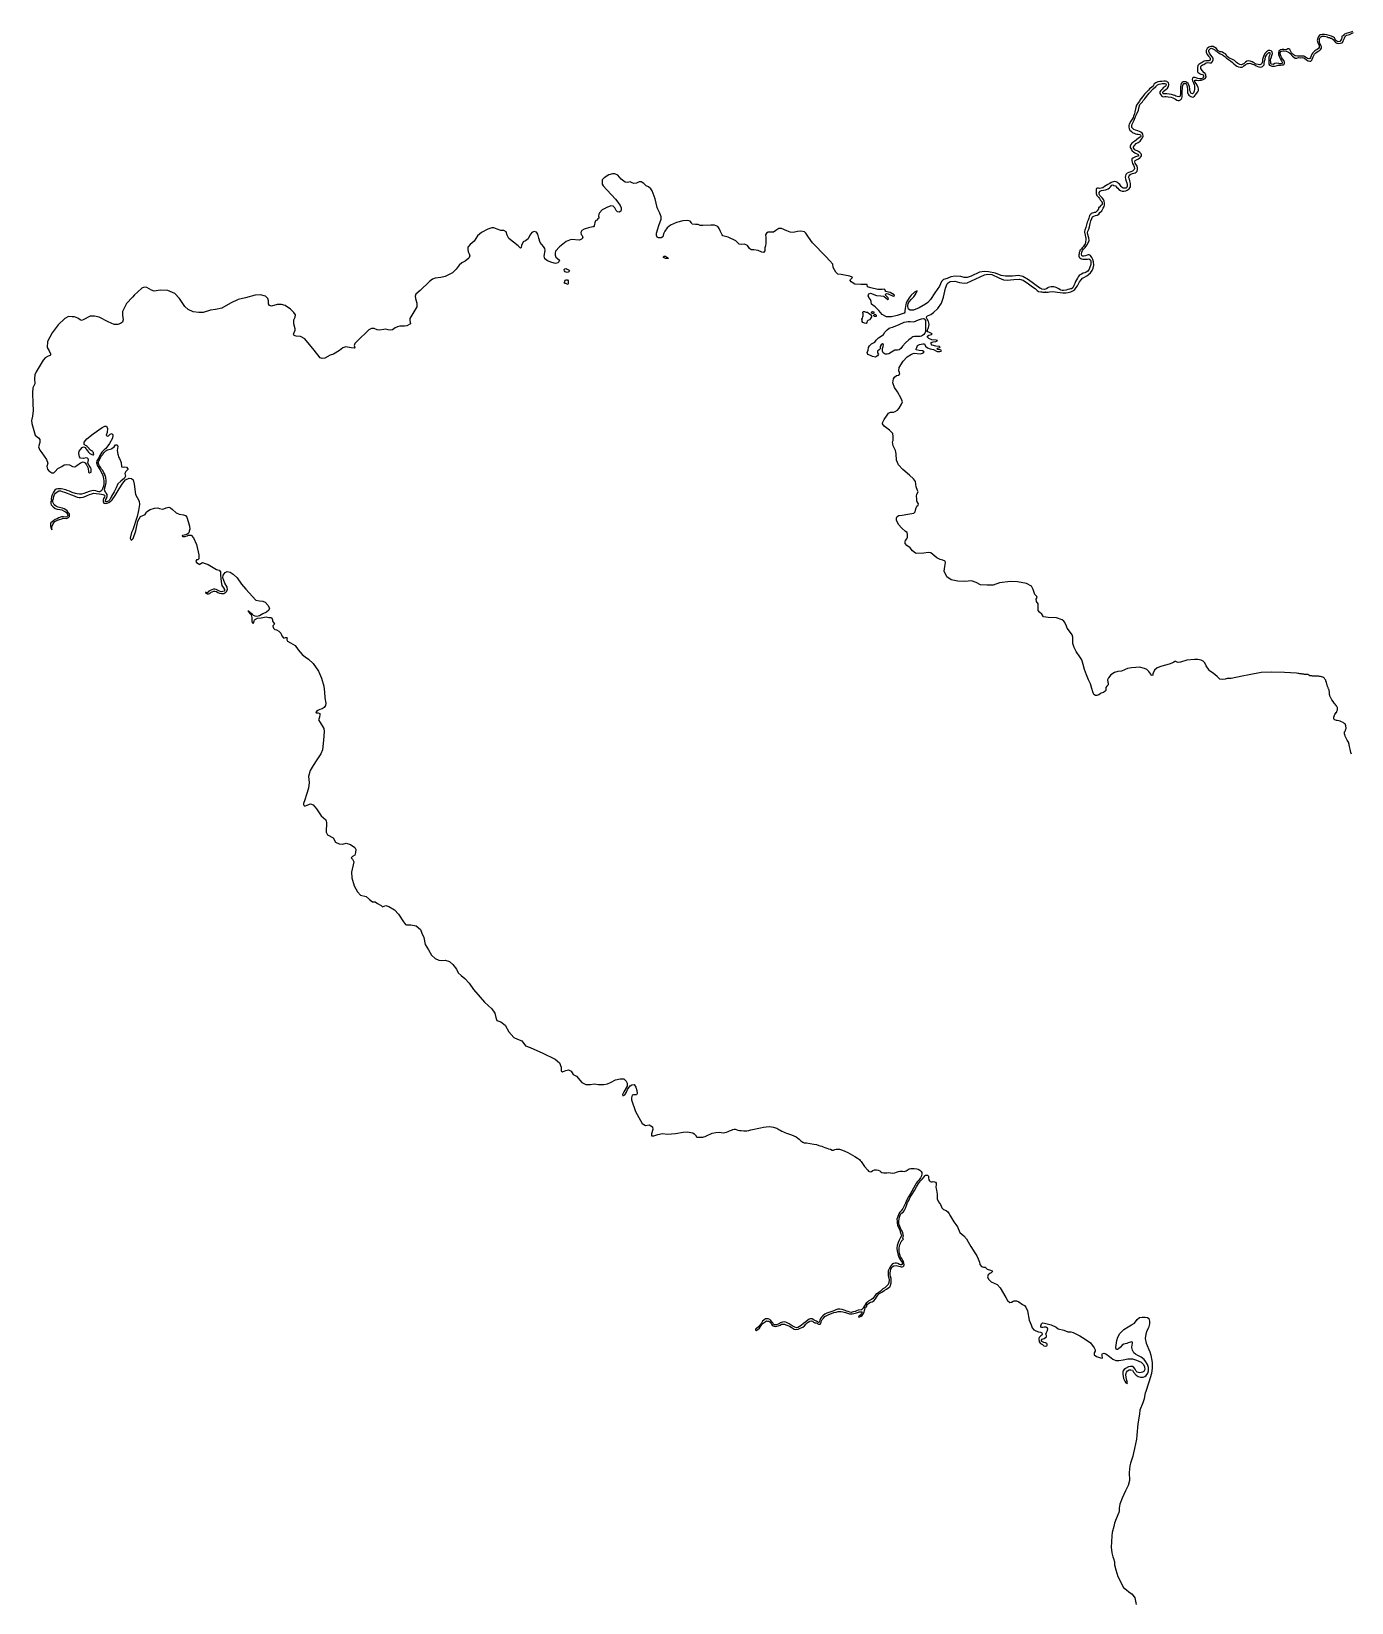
# Model space of a CAD drawing. Extents: x 283583 to 658922, y 889284 to 1241133.
# Drawn here: x 556622 to 582654, y 939080 to 970047 of the extents above; entities that cross this region are included whole.
import ezdxf

# ---------------------------------------------------------------- set-up
doc = ezdxf.new("R2010")
doc.units = 0
doc.header["$MEASUREMENT"] = 0
doc.layers.add('PUNTARENAS', color=7, linetype='Continuous')

msp = doc.modelspace()

# ---------------------------------------------------------------- linework, layer by layer
at = {"layer": 'PUNTARENAS', "color": 241}
for points in [[(582674, 970047), (582636, 970033), (582591, 970020), (582548, 970006), (582517, 969995), (582499, 969982), (582488, 969962), (582463, 969953), (582461, 969926), (582454, 969895), (582439, 969873), (582419, 969850), (582389, 969844), (582365, 969857), (582343, 969870), (582327, 969895), (582316, 969920), (582298, 969934), (582256, 969954), (582166, 969981), (582122, 969988), (582072, 969988), (582030, 969977), (582001, 969948), (581985, 969915), (581978, 969870), (581985, 969830), (582003, 969798), (582014, 969774), (582016, 969751), (582012, 969729), (582000, 969711), (581976, 969689), (581951, 969676), (581929, 969662), (581918, 969651), (581891, 969626), (581873, 969600), (581855, 969568), (581842, 969533), (581828, 969513), (581812, 969507), (581786, 969514), (581766, 969525), (581734, 969547), (581716, 969559), (581685, 969561), (581640, 969559), (581589, 969561), (581544, 969565), (581502, 969592), (581471, 969626), (581449, 969666), (581435, 969689), (581417, 969702), (581399, 969702), (581377, 969689), (581357, 969684), (581317, 969691), (581285, 969691), (581250, 969682), (581220, 969660), (581214, 969629), (581211, 969593), (581225, 969559), (581236, 969526), (581254, 969499), (581274, 969465), (581285, 969441), (581285, 969423), (581278, 969412), (581263, 969407), (581236, 969409), (581216, 969414), (581171, 969419), (581137, 969414), (581106, 969396), (581070, 969403), (581064, 969421), (581064, 969443), (581057, 969477), (581062, 969504), (581071, 969526), (581080, 969571), (581091, 969611), (581086, 969644), (581066, 969667), (581040, 969673), (581013, 969669), (580975, 969644), (580952, 969615), (580925, 969573), (580907, 969531), (580898, 969495), (580894, 969452), (580885, 969417), (580869, 969399), (580842, 969385), (580813, 969394), (580769, 969403), (580726, 969428), (580691, 969445), (580653, 969463), (580621, 969470), (580588, 969458), (580565, 969441), (580536, 969416), (580512, 969398), (580485, 969387), (580447, 969394), (580409, 969412), (580382, 969436), (580367, 969457), (580342, 969474), (580320, 969488), (580293, 969499), (580262, 969510), (580233, 969526), (580192, 969557), (580186, 969580), (580166, 969602), (580134, 969620), (580110, 969636), (580090, 969642), (580061, 969645), (580034, 969656), (580012, 969672), (580005, 969689), (579987, 969710), (579956, 969732), (579922, 969750), (579895, 969752), (579878, 969751), (579837, 969733), (579804, 969709), (579788, 969673), (579788, 969635), (579808, 969593), (579830, 969561), (579857, 969534), (579866, 969514), (579866, 969494), (579859, 969476), (579841, 969467), (579779, 969467), (579748, 969459), (579707, 969436), (579678, 969418), (579642, 969396), (579622, 969372), (579613, 969331), (579613, 969296), (579618, 969258), (579624, 969242), (579656, 969215), (579680, 969204), (579707, 969195), (579725, 969190), (579736, 969181), (579734, 969157), (579727, 969141), (579718, 969126), (579685, 969114), (579653, 969115), (579624, 969119), (579568, 969141), (579555, 969141), (579537, 969137), (579519, 969124), (579512, 969099), (579517, 969083), (579519, 969078), (579524, 969058), (579535, 969031), (579548, 969002), (579557, 968973), (579559, 968933), (579559, 968908), (579548, 968868), (579537, 968836), (579516, 968819), (579501, 968821), (579487, 968832), (579476, 968854), (579465, 968884), (579461, 968915), (579456, 968955), (579445, 968991), (579432, 969018), (579405, 969042), (579383, 969053), (579365, 969056), (579349, 969056), (579336, 969051), (579313, 969038), (579296, 969020), (579284, 968987), (579278, 968960), (579282, 968915), (579277, 968879), (579277, 968826), (579273, 968779), (579264, 968763), (579250, 968758), (579217, 968762), (579190, 968769), (579168, 968782), (579143, 968791), (579103, 968802), (579054, 968807), (579011, 968814), (578980, 968818), (578942, 968818), (578929, 968830), (578929, 968845), (578940, 968861), (578967, 968885), (578989, 968901), (579021, 968928), (579043, 968961), (579052, 968992), (579052, 969008), (579043, 969030), (579027, 969046), (579010, 969060), (578985, 969066), (578951, 969066), (578913, 969062), (578871, 969058), (578831, 969051), (578797, 969035), (578755, 969004), (578746, 968982), (578739, 968966), (578717, 968951), (578670, 968913), (578650, 968886), (578603, 968841), (578571, 968810), (578529, 968759), (578479, 968692), (578473, 968669), (578446, 968640), (578414, 968591), (578394, 968524), (578381, 968459), (578372, 968421), (578354, 968379), (578345, 968347), (578327, 968320), (578298, 968275), (578269, 968219), (578262, 968193), (578264, 968163), (578271, 968128), (578284, 968099), (578309, 968081), (578327, 968063), (578349, 968047), (578365, 968038), (578394, 968027), (578416, 968022), (578443, 968020), (578481, 968016), (578494, 968004), (578499, 967991), (578496, 967975), (578487, 967962), (578454, 967940), (578414, 967908), (578378, 967884), (578322, 967846), (578304, 967819), (578290, 967788), (578290, 967759), (578299, 967739), (578313, 967719), (578328, 967689), (578351, 967675), (578380, 967655), (578409, 967641), (578429, 967635), (578442, 967621), (578451, 967601), (578449, 967590), (578422, 967581), (578393, 967572), (578368, 967563), (578337, 967548), (578321, 967537), (578319, 967505), (578324, 967472), (578335, 967443), (578352, 967411), (578364, 967378), (578370, 967344), (578364, 967322), (578351, 967310), (578331, 967293), (578299, 967278), (578260, 967267), (578231, 967255), (578213, 967240), (578207, 967232), (578199, 967226), (578195, 967202), (578192, 967170), (578197, 967138), (578210, 967096), (578221, 967060), (578229, 967028), (578227, 966996), (578223, 966975), (578215, 966965), (578200, 966957), (578169, 966955), (578148, 966960), (578130, 966972), (578112, 966990), (578097, 967013), (578081, 967031), (578060, 967048), (578043, 967065), (578025, 967077), (578009, 967082), (577984, 967087), (577956, 967084), (577935, 967077), (577911, 967068), (577885, 967051), (577848, 967031), (577812, 967007), (577782, 966987), (577749, 966967), (577717, 966959), (577680, 966953), (577663, 966955), (577644, 966958), (577627, 966950), (577618, 966933), (577616, 966912), (577620, 966893), (577619, 966877), (577619, 966853), (577621, 966831), (577631, 966813), (577652, 966791), (577671, 966773), (577686, 966753), (577698, 966729), (577716, 966708), (577724, 966695), (577730, 966693), (577735, 966678), (577735, 966658), (577733, 966638), (577723, 966624), (577717, 966622), (577705, 966612), (577689, 966592), (577676, 966576), (577666, 966573), (577663, 966564), (577660, 966543), (577649, 966532), (577637, 966508), (577620, 966491), (577607, 966480), (577592, 966480), (577580, 966477), (577565, 966469), (577532, 966465), (577523, 966453), (577506, 966447), (577496, 966431), (577487, 966416), (577479, 966392), (577470, 966365), (577460, 966326), (577443, 966288), (577429, 966237), (577415, 966181), (577393, 966130), (577386, 966102), (577389, 966082), (577396, 966059), (577399, 966043), (577401, 966023), (577407, 966000), (577411, 965978), (577414, 965951), (577413, 965930), (577410, 965904), (577407, 965886), (577399, 965862), (577388, 965838), (577376, 965818), (577360, 965798), (577344, 965780), (577329, 965761), (577309, 965740), (577298, 965733), (577293, 965715), (577287, 965701), (577284, 965689), (577281, 965664), (577276, 965643), (577274, 965635), (577276, 965618), (577285, 965598), (577295, 965586), (577312, 965573), (577331, 965562), (577355, 965560), (577407, 965560), (577446, 965561), (577470, 965562), (577495, 965553), (577506, 965537), (577510, 965519), (577514, 965490), (577509, 965455), (577504, 965432), (577491, 965397), (577477, 965360), (577450, 965321), (577420, 965299), (577391, 965291), (577362, 965281), (577326, 965263), (577302, 965252), (577284, 965235), (577263, 965207), (577251, 965185), (577232, 965152), (577209, 965116), (577195, 965080), (577180, 965039), (577158, 964993), (577134, 964976), (577114, 964971), (577093, 964966), (577061, 964959), (577023, 964950), (576974, 964938), (576949, 964937), (576922, 964944), (576905, 964954), (576880, 964970), (576852, 964985), (576828, 964999), (576809, 965007), (576781, 965011), (576756, 965013), (576727, 965012), (576699, 965006), (576672, 964997), (576665, 964991), (576639, 964976), (576590, 964959), (576547, 964967), (576533, 964977), (576529, 964978), (576508, 964989), (576285, 965148), (576173, 965214), (576086, 965233), (575967, 965223), (575831, 965221), (575744, 965233), (575630, 965280), (575496, 965311), (575415, 965313), (575314, 965299), (575155, 965225), (575075, 965197), (575016, 965197), (574946, 965213), (574836, 965225), (574754, 965211), (574677, 965176), (574607, 965160), (574567, 965120), (574527, 965024), (574438, 964893), (574351, 964765), (574297, 964706), (574250, 964670), (574126, 964597), (574014, 964554), (573952, 964555), (573917, 964570), (573903, 964626), (573905, 964640), (573913, 964683), (573928, 964719), (573973, 964768), (574019, 964816), (574051, 964853), (574070, 964886), (574086, 964936), (574038, 964907), (573971, 964846), (573927, 964794), (573895, 964742), (573869, 964700), (573869, 964698), (573862, 964661), (573855, 964630), (573850, 964581), (573846, 964547), (573844, 964513), (573829, 964494), (573693, 964447), (573584, 964420), (573480, 964424), (573395, 964470), (573333, 964548), (573259, 964621), (573186, 964672), (573178, 964722), (573167, 964765), (573132, 964799), (573120, 964838), (573132, 964873), (573167, 964885), (573287, 964842), (573368, 964838), (573430, 964826), (573476, 964791), (573511, 964760), (573523, 964772), (573519, 964795), (573469, 964842), (573465, 964869), (573484, 964880), (573519, 964872), (573612, 964830), (573639, 964834), (573635, 964857), (573554, 964903), (573465, 964923), (573461, 964942), (573446, 964969), (573399, 964962), (573310, 964962), (573175, 964993), (573109, 965012), (573101, 965059), (572977, 965059), (572857, 965067), (572788, 965110), (572769, 965137), (572776, 965156), (572811, 965195), (572807, 965206), (572757, 965222), (572656, 965241), (572587, 965253), (572521, 965261), (572482, 965300), (572432, 965396), (572425, 965458), (572367, 965528), (572289, 965610), (572027, 965881), (571942, 965989), (571895, 966071), (571864, 966094), (571795, 966109), (571729, 966106), (571640, 966086), (571586, 966090), (571516, 966114), (571415, 966164), (571361, 966164), (571303, 966126), (571253, 966087), (571202, 966087), (571148, 966091), (571117, 966068), (571098, 966037), (571102, 965987), (571105, 965874), (571094, 965820), (571082, 965778), (571082, 965720), (571059, 965692), (571024, 965693), (570950, 965727), (570869, 965743), (570815, 965739), (570780, 965770), (570742, 965828), (570684, 965852), (570625, 965848), (570579, 965852), (570509, 965922), (570363, 965991), (570254, 966019), (570240, 966037), (570212, 966102), (570186, 966165), (570157, 966200), (570091, 966226), (570020, 966231), (569862, 966221), (569812, 966224), (569767, 966242), (569717, 966242), (569654, 966248), (569638, 966274), (569609, 966306), (569562, 966319), (569464, 966311), (569343, 966282), (569224, 966227), (569161, 966175), (569113, 966109), (569087, 966059), (569071, 966001), (569042, 965977), (569024, 965975), (568987, 965980), (568960, 965993), (568950, 966022), (568950, 966067), (568974, 966156), (568995, 966220), (569037, 966349), (569037, 966391), (569014, 966462), (568977, 966541), (568959, 966578), (568938, 966660), (568919, 966749), (568859, 966902), (568833, 966947), (568791, 966981), (568746, 967005), (568699, 967052), (568648, 967079), (568606, 967082), (568551, 967058), (568504, 967047), (568467, 967063), (568427, 967079), (568377, 967071), (568332, 967077), (568251, 967135), (568182, 967214), (568127, 967240), (568077, 967240), (568009, 967217), (567914, 967159), (567879, 967122), (567874, 967077), (567879, 967035), (567898, 967001), (567966, 966922), (568061, 966824), (568137, 966740), (568182, 966679), (568232, 966618), (568253, 966571), (568250, 966532), (568242, 966505), (568213, 966484), (568181, 966489), (568152, 966516), (568124, 966569), (568092, 966600), (568047, 966606), (567966, 966577), (567876, 966527), (567826, 966472), (567810, 966443), (567802, 966403), (567810, 966387), (567810, 966369), (567794, 966350), (567768, 966329), (567747, 966314), (567731, 966274), (567728, 966248), (567720, 966214), (567703, 966193), (567695, 966193), (567607, 966173), (567524, 966149), (567476, 966125), (567456, 966086), (567461, 966042), (567480, 966023), (567495, 965979), (567470, 965950), (567431, 965935), (567266, 965945), (567168, 965906), (567037, 965799), (566959, 965717), (566949, 965673), (566949, 965634), (566964, 965600), (566993, 965570), (567032, 965541), (567022, 965507), (567002, 965488), (566958, 965473), (566885, 965493), (566798, 965527), (566749, 965566), (566735, 965619), (566754, 965731), (566749, 965766), (566720, 965805), (566657, 965887), (566628, 965970), (566609, 966048), (566580, 966092), (566536, 966102), (566487, 966082), (566448, 966034), (566414, 965956), (566365, 965922), (566321, 965898), (566287, 965825), (566282, 965786), (566263, 965776), (566219, 965820), (566131, 965893), (566039, 965966), (566000, 966029), (565981, 966098), (565937, 966122), (565878, 966122), (565805, 966147), (565742, 966176), (565698, 966176), (565620, 966147), (565499, 966084), (565416, 966016), (565352, 965914), (565274, 965850), (565230, 965792), (565225, 965748), (565235, 965704), (565254, 965665), (565264, 965621), (565245, 965578), (565176, 965519), (565108, 965485), (565059, 965437), (564996, 965359), (564923, 965291), (564782, 965218), (564694, 965199), (564582, 965184), (564528, 965165), (564470, 965116), (564285, 964941), (564202, 964868), (564187, 964829), (564197, 964781), (564221, 964693), (564221, 964620), (564143, 964484), (564084, 964386), (564084, 964347), (564094, 964284), (564026, 964245), (563977, 964236), (563884, 964236), (563840, 964226), (563797, 964202), (563743, 964163), (563704, 964158), (563655, 964168), (563612, 964178), (563568, 964173), (563485, 964158), (563441, 964163), (563378, 964188), (563329, 964193), (563276, 964168), (563046, 963940), (562998, 963896), (562988, 963857), (562998, 963813), (562983, 963803), (562924, 963813), (562822, 963833), (562764, 963809), (562696, 963755), (562579, 963687), (562510, 963663), (562408, 963605), (562354, 963600), (562318, 963613), (562199, 963766), (562014, 963985), (561931, 964034), (561844, 964039), (561800, 964053), (561790, 964078), (561805, 964112), (561825, 964161), (561820, 964185), (561795, 964282), (561796, 964360), (561825, 964414), (561830, 964458), (561799, 964507), (561728, 964575), (561626, 964643), (561553, 964662), (561465, 964663), (561358, 964629), (561314, 964643), (561299, 964677), (561299, 964736), (561285, 964785), (561236, 964828), (561139, 964858), (561032, 964848), (560842, 964795), (560701, 964766), (560549, 964688), (560379, 964591), (560252, 964567), (560150, 964552), (560009, 964509), (559921, 964509), (559814, 964519), (559712, 964563), (559649, 964626), (559542, 964782), (559449, 964879), (559313, 964938), (559162, 964948), (559045, 964929), (558992, 964948), (558899, 965002), (558846, 965007), (558802, 964983), (558714, 964910), (558655, 964857), (558612, 964808), (558500, 964686), (558421, 964525), (558416, 964457), (558431, 964365), (558421, 964316), (558377, 964287), (558324, 964267), (558251, 964268), (558134, 964321), (557959, 964414), (557866, 964434), (557779, 964434), (557642, 964361), (557607, 964351), (557584, 964361), (557538, 964396), (557472, 964423), (557428, 964424), (557350, 964425), (557282, 964386), (557150, 964264), (557033, 964109), (556940, 963933), (556931, 963816), (556974, 963748), (556999, 963695), (556999, 963670), (556993, 963661), (556955, 963646), (556891, 963612), (556852, 963568), (556716, 963335), (556691, 963281), (556686, 963203), (556691, 963101), (556652, 963023), (556642, 962921), (556647, 962712), (556656, 962575), (556646, 962463), (556622, 962381), (556632, 962322), (556656, 962230), (556699, 962088), (556733, 962059), (556763, 962035), (556787, 962005), (556787, 961947), (556762, 961859), (556787, 961791), (556826, 961738), (556918, 961611), (556947, 961538), (556927, 961474), (556942, 961416), (556966, 961387), (557025, 961348), (557064, 961348), (557093, 961372), (557142, 961435), (557224, 961474), (557268, 961503), (557317, 961508), (557371, 961503), (557429, 961469), (557478, 961464), (557517, 961493), (557590, 961542), (557643, 961561), (557682, 961542), (557711, 961507), (557741, 961439), (557750, 961361), (557770, 961347), (557800, 961361), (557799, 961400), (557800, 961424), (557787, 961454), (557761, 961489), (557737, 961539), (557741, 961571), (557745, 961605), (557741, 961624), (557726, 961634), (557697, 961639), (557648, 961630), (557593, 961637), (557569, 961659), (557556, 961727), (557566, 961771), (557595, 961814), (557626, 961849), (557649, 961857), (557666, 961853), (557679, 961845), (557693, 961827), (557704, 961810), (557728, 961781), (557748, 961756), (557775, 961729), (557812, 961708), (557832, 961702), (557846, 961701), (557851, 961705), (557848, 961730), (557845, 961747), (557836, 961760), (557824, 961771), (557808, 961783), (557787, 961794), (557770, 961808), (557759, 961828), (557737, 961853), (557721, 961868), (557703, 961876), (557687, 961884), (557674, 961896), (557663, 961908), (557663, 961951), (557712, 962014), (557839, 962116), (558019, 962242), (558068, 962267), (558102, 962267), (558121, 962223), (558116, 962140), (558097, 962086), (558116, 962072), (558145, 962077), (558175, 962111), (558214, 962120), (558228, 962091), (558218, 962033), (558160, 961926), (558111, 961853), (558089, 961828), (558057, 961798), (558051, 961794), (558008, 961754), (557968, 961690), (557949, 961642), (557913, 961585), (557907, 961545), (557926, 961485), (557968, 961409), (558002, 961356), (558029, 961293), (558046, 961238), (558050, 961185), (558048, 961132), (558041, 961087), (558031, 961051), (558016, 961013), (557993, 960988), (557974, 960973), (557952, 960969), (557923, 960980), (557891, 960990), (557853, 960997), (557815, 960995), (557758, 960980), (557705, 960961), (557654, 960940), (557612, 960929), (557567, 960927), (557525, 960932), (557489, 960940), (557428, 960957), (557375, 960983), (557330, 960997), (557301, 961010), (557269, 961021), (557240, 961026), (557208, 961028), (557178, 961030), (557146, 961028), (557108, 961024), (557081, 961007), (557055, 960967), (557034, 960912), (557019, 960872), (557013, 960825), (557015, 960800), (557004, 960781), (557004, 960745), (557013, 960713), (557049, 960675), (557093, 960645), (557133, 960633), (557180, 960622), (557224, 960614), (557266, 960594), (557292, 960579), (557311, 960562), (557334, 960534), (557340, 960515), (557336, 960492), (557321, 960481), (557294, 960475), (557254, 960477), (557218, 960479), (557194, 960473), (557165, 960460), (557133, 960443), (557093, 960429), (557055, 960403), (557029, 960380), (557008, 960361), (556997, 960342), (556997, 960298), (557002, 960268), (557023, 960226), (557025, 960281), (557042, 960325), (557061, 960361), (557086, 960386), (557135, 960414), (557175, 960428), (557224, 960437), (557251, 960450), (557306, 960449), (557330, 960454), (557353, 960468), (557370, 960483), (557374, 960497), (557376, 960522), (557370, 960541), (557349, 960565), (557324, 960596), (557300, 960620), (557271, 960637), (557237, 960647), (557203, 960654), (557173, 960662), (557148, 960673), (557118, 960686), (557097, 960698), (557072, 960715), (557061, 960732), (557049, 960753), (557047, 960783), (557047, 960808), (557055, 960842), (557062, 960882), (557076, 960920), (557098, 960944), (557125, 960967), (557149, 960982), (557165, 960990), (557193, 960990), (557229, 960977), (557275, 960967), (557330, 960948), (557392, 960922), (557434, 960905), (557481, 960886), (557523, 960869), (557561, 960863), (557588, 960861), (557643, 960867), (557665, 960876), (557711, 960893), (557770, 960919), (557813, 960935), (557853, 960944), (557897, 960942), (557961, 960933), (558007, 960925), (558031, 960922), (558052, 960914), (558064, 960908), (558067, 960895), (558060, 960867), (558045, 960840), (558037, 960810), (558037, 960779), (558049, 960749), (558073, 960743), (558117, 960749), (558149, 960761), (558170, 960774), (558174, 960777), (558178, 960781), (558209, 960809), (558211, 960812), (558275, 960903), (558353, 961034), (558427, 961146), (558475, 961209), (558549, 961239), (558597, 961238), (558626, 961209), (558646, 961122), (558675, 960922), (558704, 960859), (558748, 960790), (558752, 960722), (558733, 960605), (558708, 960489), (558625, 960224), (558596, 960172), (558571, 960060), (558586, 960021), (558605, 960026), (558630, 960055), (558679, 960206), (558723, 960391), (558771, 960484), (558820, 960508), (558864, 960522), (558884, 960556), (558893, 960581), (558966, 960624), (559049, 960649), (559113, 960654), (559147, 960644), (559205, 960629), (559234, 960634), (559278, 960658), (559332, 960668), (559366, 960658), (559405, 960624), (559473, 960556), (559536, 960531), (559624, 960516), (559658, 960507), (559687, 960473), (559716, 960390), (559738, 960293), (559743, 960239), (559734, 960194), (559726, 960167), (559711, 960150), (559688, 960133), (559663, 960126), (559633, 960120), (559604, 960114), (559597, 960107), (559597, 960097), (559606, 960090), (559648, 960094), (559690, 960107), (559720, 960116), (559766, 960118), (559769, 960117), (559818, 960068), (559876, 959937), (559924, 959732), (559924, 959654), (559905, 959635), (559876, 959630), (559861, 959596), (559880, 959581), (559910, 959557), (559944, 959542), (559963, 959562), (559997, 959576), (560046, 959562), (560104, 959537), (560172, 959498), (560270, 959440), (560323, 959430), (560352, 959396), (560348, 959337), (560362, 959201), (560376, 959128), (560410, 959079), (560430, 959050), (560430, 959021), (560426, 959015), (560397, 959006), (560361, 959002), (560331, 959012), (560303, 959029), (560267, 959048), (560236, 959056), (560212, 959052), (560179, 959040), (560145, 959027), (560123, 959012), (560105, 958993), (560088, 958984), (560073, 958984), (560052, 958997), (560062, 958978), (560085, 958963), (560113, 958959), (560141, 958968), (560168, 958995), (560185, 959004), (560217, 959014), (560242, 959014), (560272, 959008), (560297, 958991), (560329, 958976), (560371, 958966), (560416, 958966), (560439, 958979), (560456, 958995), (560477, 959015), (560489, 959051), (560483, 959082), (560479, 959086), (560479, 959094), (560435, 959172), (560396, 959274), (560406, 959332), (560440, 959381), (560484, 959400), (560542, 959390), (560601, 959347), (560679, 959278), (560762, 959155), (560849, 959054), (561048, 958835), (561121, 958825), (561184, 958815), (561233, 958796), (561282, 958737), (561316, 958679), (561301, 958639), (561258, 958603), (561187, 958566), (561117, 958531), (561066, 958516), (561032, 958522), (561002, 958537), (560973, 958561), (560951, 958579), (560930, 958599), (560892, 958628), (560932, 958577), (560952, 958546), (560968, 958493), (560968, 958493), (560970, 958411), (560994, 958377), (561004, 958382), (561013, 958426), (561023, 958450), (561082, 958479), (561150, 958489), (561252, 958508), (561301, 958498), (561354, 958493), (561374, 958450), (561379, 958420), (561398, 958396), (561413, 958367), (561383, 958333), (561388, 958299), (561395, 958291), (561396, 958286), (561422, 958257), (561454, 958250), (561503, 958224), (561539, 958185), (561562, 958132), (561585, 958100), (561601, 958090), (561634, 958100), (561654, 958103), (561667, 958096), (561660, 958070), (561657, 958054), (561673, 958028), (561732, 957995), (561820, 957942), (561885, 957861), (561960, 957766), (562019, 957720), (562088, 957677), (562179, 957589), (562283, 957435), (562339, 957301), (562391, 957144), (562401, 957026), (562410, 956912), (562430, 956807), (562420, 956762), (562394, 956722), (562354, 956696), (562309, 956683), (562269, 956664), (562246, 956641), (562233, 956625), (562240, 956618), (562279, 956615), (562308, 956602), (562312, 956582), (562305, 956533), (562289, 956494), (562281, 956479), (562313, 956426), (562389, 956305), (562396, 956248), (562383, 956077), (562363, 955887), (562332, 955805), (562249, 955691), (562179, 955577), (562116, 955482), (562084, 955361), (562096, 955241), (562084, 955133), (562045, 955006), (562013, 954899), (561988, 954829), (561988, 954804), (562013, 954778), (562070, 954804), (562127, 954823), (562178, 954803), (562241, 954727), (562336, 954588), (562425, 954505), (562438, 954455), (562437, 954264), (562463, 954214), (562570, 954150), (562621, 954068), (562690, 954036), (562760, 954029), (562830, 954048), (562912, 954023), (563001, 953959), (563020, 953921), (563014, 953864), (563001, 953814), (562956, 953782), (562925, 953757), (562956, 953731), (562982, 953681), (562931, 953478), (562937, 953364), (562987, 953205), (563050, 953085), (563114, 953021), (563221, 952996), (563291, 952939), (563348, 952888), (563399, 952888), (563443, 952856), (563519, 952818), (563544, 952792), (563608, 952818), (563671, 952799), (563779, 952735), (563861, 952646), (563956, 952500), (563996, 952445), (564019, 952437), (564102, 952437), (564209, 952418), (564292, 952348), (564323, 952272), (564361, 952189), (564386, 952050), (564450, 951948), (564513, 951840), (564582, 951771), (564658, 951739), (564709, 951732), (564779, 951739), (564868, 951713), (564931, 951656), (565007, 951561), (565038, 951491), (565095, 951440), (565171, 951383), (565254, 951288), (565342, 951161), (565469, 951009), (565557, 950914), (565703, 950780), (565760, 950698), (565779, 950609), (565798, 950552), (565880, 950526), (565962, 950463), (566038, 950330), (566133, 950216), (566209, 950184), (566292, 950152), (566367, 950050), (566456, 950019), (566709, 949911), (566950, 949790), (567032, 949720), (567070, 949631), (567070, 949561), (567096, 949542), (567159, 949568), (567210, 949580), (567267, 949555), (567305, 949491), (567368, 949453), (567476, 949333), (567552, 949288), (567646, 949290), (567716, 949301), (567805, 949294), (567906, 949288), (567984, 949306), (568040, 949332), (568138, 949382), (568230, 949401), (568306, 949401), (568350, 949357), (568369, 949319), (568369, 949255), (568306, 949148), (568280, 949091), (568286, 949065), (568325, 949086), (568354, 949141), (568375, 949192), (568426, 949262), (568464, 949287), (568509, 949293), (568540, 949236), (568559, 949173), (568565, 949116), (568553, 949090), (568497, 949085), (568470, 949078), (568452, 949027), (568457, 948989), (568533, 948761), (568666, 948520), (568729, 948482), (568805, 948494), (568869, 948456), (568875, 948405), (568849, 948317), (568849, 948279), (568894, 948279), (568976, 948304), (569065, 948323), (569166, 948310), (569325, 948322), (569471, 948354), (569559, 948360), (569623, 948347), (569663, 948336), (569689, 948318), (569716, 948293), (569727, 948278), (569733, 948264), (569745, 948255), (569772, 948251), (569809, 948251), (569836, 948251), (569860, 948255), (569884, 948258), (569905, 948263), (569918, 948270), (569935, 948278), (570046, 948330), (570120, 948347), (570185, 948349), (570221, 948346), (570267, 948339), (570297, 948342), (570325, 948349), (570358, 948366), (570388, 948377), (570425, 948391), (570456, 948407), (570478, 948412), (570500, 948410), (570520, 948404), (570549, 948394), (570582, 948386), (570619, 948381), (570669, 948377), (570729, 948379), (570767, 948384), (570808, 948396), (571001, 948439), (571060, 948450), (571111, 948456), (571178, 948460), (571218, 948455), (571258, 948450), (571293, 948439), (571320, 948429), (571358, 948407), (571384, 948391), (571417, 948374), (571453, 948355), (571476, 948342), (571508, 948332), (571552, 948318), (571610, 948296), (571657, 948278), (571705, 948257), (571736, 948236), (571762, 948212), (571795, 948183), (571830, 948155), (571857, 948141), (571907, 948139), (571978, 948129), (572052, 948118), (572103, 948105), (572147, 948091), (572173, 948084), (572208, 948073), (572235, 948062), (572268, 948052), (572305, 948039), (572340, 948025), (572377, 948013), (572413, 947996), (572436, 947995), (572464, 948010), (572492, 948016), (572515, 948018), (572538, 948016), (572558, 948013), (572616, 947997), (572660, 947979), (572720, 947950), (572860, 947871), (572913, 947840), (572948, 947812), (572964, 947792), (572986, 947771), (573051, 947677), (573114, 947601), (573131, 947580), (573159, 947569), (573189, 947573), (573215, 947596), (573249, 947609), (573283, 947611), (573321, 947600), (573351, 947586), (573368, 947570), (573390, 947554), (573428, 947547), (573456, 947547), (573489, 947550), (573532, 947556), (573596, 947543), (573644, 947548), (573678, 947563), (573718, 947574), (573748, 947581), (573796, 947584), (573833, 947579), (573873, 947586), (573891, 947603), (573930, 947628), (573963, 947638), (574030, 947637), (574079, 947630), (574107, 947620), (574138, 947602), (574166, 947578), (574177, 947554), (574181, 947533), (574174, 947493), (574153, 947454), (574125, 947413), (574094, 947376), (574070, 947348), (574047, 947306), (574016, 947247), (573984, 947191), (573947, 947132), (573918, 947077), (573877, 947003), (573856, 946953), (573834, 946901), (573802, 946847), (573771, 946803), (573749, 946775), (573725, 946744), (573699, 946672), (573689, 946639), (573691, 946597), (573695, 946560), (573702, 946517), (573720, 946471), (573743, 946422), (573754, 946387), (573767, 946350), (573778, 946324), (573778, 946306), (573755, 946263), (573731, 946221), (573711, 946176), (573692, 946117), (573685, 946063), (573692, 946008), (573705, 945956), (573720, 945909), (573738, 945864), (573764, 945820), (573781, 945803), (573790, 945788), (573795, 945768), (573795, 945755), (573792, 945742), (573775, 945737), (573756, 945735), (573740, 945746), (573706, 945761), (573681, 945768), (573657, 945768), (573621, 945765), (573599, 945754), (573573, 945726), (573555, 945698), (573534, 945657), (573519, 945615), (573514, 945570), (573517, 945524), (573528, 945480), (573534, 945433), (573530, 945387), (573517, 945350), (573491, 945321), (573452, 945285), (573408, 945261), (573387, 945240), (573356, 945212), (573339, 945201), (573304, 945174), (573282, 945163), (573256, 945127), (573235, 945098), (573215, 945076), (573189, 945055), (573159, 945037), (573132, 945024), (573115, 945004), (573083, 944978), (573063, 944950), (573050, 944930), (573039, 944911), (573024, 944887), (573007, 944865), (572991, 944850), (572926, 944841), (572893, 944830), (572863, 944815), (572831, 944808), (572807, 944801), (572785, 944800), (572761, 944805), (572726, 944816), (572696, 944824), (572670, 944837), (572646, 944846), (572611, 944857), (572565, 944865), (572521, 944863), (572485, 944850), (572445, 944832), (572406, 944815), (572345, 944796), (572309, 944785), (572270, 944763), (572226, 944730), (572200, 944706), (572183, 944680), (572169, 944649), (572159, 944619), (572155, 944604), (572144, 944601), (572120, 944614), (572102, 944623), (572080, 944630), (572059, 944645), (572039, 944662), (572015, 944669), (571985, 944669), (571959, 944666), (571932, 944643), (571891, 944614), (571844, 944579), (571800, 944539), (571769, 944519), (571735, 944504), (571709, 944498), (571678, 944508), (571622, 944536), (571565, 944575), (571511, 944602), (571478, 944610), (571430, 944604), (571387, 944591), (571371, 944577), (571347, 944564), (571317, 944555), (571287, 944551), (571271, 944551), (571254, 944566), (571239, 944592), (571219, 944616), (571204, 944640), (571180, 944660), (571147, 944671), (571100, 944670), (571065, 944647), (571041, 944625), (571015, 944590), (570982, 944548), (570958, 944513), (570921, 944482), (570902, 944467), (570898, 944449), (570913, 944443), (570945, 944460), (570976, 944489), (571000, 944523), (571028, 944558), (571054, 944584), (571089, 944611), (571119, 944630), (571137, 944626), (571160, 944624), (571182, 944613), (571195, 944600), (571206, 944582), (571213, 944569), (571228, 944548), (571248, 944535), (571265, 944526), (571300, 944524), (571346, 944531), (571384, 944546), (571413, 944565), (571439, 944567), (571472, 944565), (571500, 944556), (571537, 944541), (571569, 944525), (571602, 944506), (571643, 944482), (571665, 944467), (571694, 944463), (571741, 944467), (571783, 944487), (571831, 944511), (571867, 944537), (571893, 944567), (571919, 944591), (571941, 944607), (571974, 944626), (572002, 944633), (572026, 944628), (572046, 944605), (572067, 944595), (572093, 944593), (572113, 944586), (572130, 944575), (572139, 944567), (572154, 944565), (572172, 944569), (572181, 944576), (572193, 944604), (572204, 944630), (572217, 944656), (572239, 944687), (572269, 944717), (572306, 944741), (572346, 944759), (572400, 944776), (572446, 944796), (572493, 944806), (572530, 944815), (572587, 944817), (572620, 944807), (572674, 944794), (572713, 944783), (572754, 944770), (572805, 944768), (572841, 944775), (572891, 944788), (572931, 944805), (572946, 944810), (572965, 944811), (572981, 944813), (572998, 944811), (573004, 944802), (572996, 944789), (572989, 944771), (572979, 944756), (572963, 944741), (572950, 944735), (572939, 944726), (572933, 944715), (572937, 944708), (572957, 944713), (572981, 944724), (573002, 944741), (573022, 944767), (573035, 944793), (573054, 944859), (573063, 944889), (573070, 944906), (573089, 944911), (573098, 944926), (573093, 944939), (573111, 944959), (573133, 944980), (573169, 945003), (573198, 945010), (573235, 945025), (573269, 945065), (573289, 945102), (573313, 945139), (573335, 945165), (573389, 945199), (573434, 945230), (573482, 945259), (573530, 945287), (573552, 945301), (573565, 945334), (573575, 945379), (573573, 945423), (573575, 945464), (573564, 945510), (573556, 945542), (573553, 945573), (573560, 945618), (573571, 945653), (573590, 945684), (573606, 945704), (573629, 945716), (573673, 945721), (573703, 945717), (573729, 945708), (573751, 945706), (573769, 945698), (573792, 945696), (573814, 945705), (573825, 945718), (573830, 945738), (573827, 945772), (573818, 945801), (573807, 945825), (573783, 945864), (573762, 945896), (573751, 945918), (573742, 945957), (573735, 946001), (573731, 946053), (573742, 946120), (573759, 946157), (573766, 946181), (573777, 946196), (573790, 946222), (573807, 946227), (573815, 946244), (573807, 946255), (573813, 946292), (573816, 946307), (573813, 946333), (573805, 946368), (573794, 946403), (573767, 946442), (573757, 946461), (573743, 946495), (573734, 946528), (573726, 946561), (573724, 946595), (573732, 946635), (573741, 946676), (573754, 946717), (573765, 946739), (573782, 946752), (573810, 946774), (573832, 946802), (573860, 946854), (573880, 946905), (573897, 946965), (573927, 947016), (573949, 947069), (573988, 947130), (574034, 947204), (574077, 947276), (574116, 947337), (574153, 947395), (574190, 947432), (574226, 947472), (574240, 947490), (574255, 947501), (574270, 947506), (574271, 947505), (574271, 947506), (574280, 947507), (574291, 947504), (574301, 947495), (574309, 947486), (574314, 947470), (574313, 947454), (574318, 947415), (574330, 947391), (574343, 947380), (574364, 947371), (574382, 947374), (574402, 947377), (574428, 947375), (574449, 947363), (574462, 947346), (574461, 947313), (574458, 947275), (574460, 947237), (574466, 947209), (574482, 947130), (574482, 947035), (574510, 946975), (574545, 946927), (574577, 946863), (574610, 946824), (574658, 946808), (574692, 946784), (574721, 946742), (574729, 946713), (574811, 946584), (574851, 946532), (574880, 946485), (574931, 946375), (575007, 946311), (575059, 946249), (575096, 946191), (575146, 946096), (575222, 945975), (575265, 945913), (575289, 945858), (575315, 945789), (575323, 945741), (575355, 945702), (575394, 945691), (575426, 945688), (575444, 945675), (575468, 945651), (575532, 945632), (575564, 945620), (575571, 945603), (575550, 945580), (575519, 945563), (575488, 945537), (575475, 945499), (575494, 945455), (575545, 945404), (575665, 945347), (575722, 945284), (575836, 945093), (575867, 945036), (575917, 944992), (575951, 945002), (575980, 945023), (576001, 945029), (576046, 945026), (576095, 945004), (576165, 944953), (576206, 944936), (576232, 944903), (576264, 944831), (576294, 944649), (576336, 944552), (576358, 944494), (576386, 944457), (576425, 944434), (576478, 944419), (576518, 944409), (576545, 944394), (576555, 944372), (576548, 944349), (576528, 944339), (576495, 944307), (576490, 944279), (576492, 944219), (576517, 944187), (576560, 944164), (576587, 944137), (576615, 944134), (576642, 944142), (576652, 944152), (576652, 944172), (576642, 944189), (576620, 944199), (576585, 944209), (576547, 944227), (576537, 944234), (576537, 944254), (576550, 944269), (576595, 944287), (576620, 944302), (576637, 944317), (576637, 944341), (576627, 944371), (576640, 944404), (576660, 944441), (576665, 944474), (576658, 944491), (576623, 944511), (576595, 944511), (576563, 944504), (576545, 944501), (576528, 944509), (576525, 944536), (576540, 944576), (576560, 944591), (576600, 944589), (576675, 944566), (576733, 944553), (576830, 944506), (576870, 944478), (576982, 944448), (577057, 944418), (577119, 944418), (577164, 944403), (577296, 944336), (577403, 944273), (577503, 944200), (577580, 944103), (577600, 944058), (577595, 944033), (577578, 944003), (577575, 943986), (577580, 943961), (577622, 943931), (577702, 943903), (577737, 943898), (577742, 943911), (577735, 943938), (577737, 943973), (577745, 943988), (577767, 943993), (577810, 943985), (577882, 943933), (577947, 943875), (578004, 943850), (578061, 943853), (578151, 943865), (578243, 943885), (578333, 943882), (578413, 943857), (578505, 943815), (578548, 943775), (578570, 943725), (578578, 943675), (578557, 943633), (578530, 943618), (578480, 943605), (578428, 943618), (578403, 943640), (578385, 943683), (578363, 943710), (578336, 943733), (578296, 943733), (578256, 943723), (578198, 943693), (578168, 943673), (578146, 943638), (578143, 943583), (578156, 943498), (578185, 943441), (578205, 943409), (578215, 943401), (578228, 943399), (578233, 943416), (578220, 943456), (578206, 943513), (578203, 943576), (578216, 943618), (578238, 943646), (578266, 943665), (578301, 943665), (578333, 943658), (578353, 943620), (578408, 943560), (578448, 943535), (578490, 943523), (578542, 943520), (578575, 943535), (578602, 943558), (578637, 943603), (578650, 943650), (578650, 943712), (578630, 943772), (578598, 943827), (578565, 943872), (578506, 943917), (578438, 943952), (578391, 943977), (578361, 944002), (578334, 944052), (578319, 944109), (578324, 944157), (578334, 944189), (578334, 944212), (578319, 944222), (578294, 944214), (578251, 944199), (578224, 944184), (578187, 944177), (578162, 944175), (578127, 944152), (578097, 944117), (578059, 944080), (578039, 944070), (578027, 944067), (578014, 944073), (578007, 944110), (578022, 944242), (578047, 944314), (578082, 944384), (578160, 944462), (578249, 944514), (578312, 944554), (578372, 944588), (578424, 944661), (578472, 944696), (578522, 944705), (578582, 944708), (578629, 944700), (578654, 944680), (578671, 944628), (578671, 944573), (578646, 944498), (578614, 944433), (578596, 944371), (578583, 944286), (578606, 944194), (578675, 944024), (578698, 943954), (578720, 943814), (578722, 943707), (578707, 943597), (578659, 943425), (578592, 943223), (578586, 943217), (578563, 943097), (578540, 943015), (578477, 942871), (578469, 942793), (578441, 942603), (578420, 942378), (578410, 942298), (578374, 942119), (578351, 942029), (578339, 941963), (578296, 941830), (578281, 941778), (578271, 941643), (578272, 941487), (578246, 941384), (578194, 941284), (578127, 941140), (578087, 941020), (578074, 940938), (578071, 940890), (578065, 940856), (578010, 940731), (577982, 940645), (577981, 940645), (577963, 940579), (577935, 940458), (577928, 940392), (577920, 940279), (577912, 940174), (577927, 940057), (577946, 939979), (577961, 939946), (577982, 939885), (577979, 939821), (578003, 939724), (578045, 939594), (578156, 939380), (578216, 939333), (578263, 939291), (578328, 939245), (578379, 939175), (578393, 939110), (578406, 939040)], [(582655, 955804), (582639, 955835), (582632, 955868), (582627, 955897), (582621, 955926), (582615, 955954), (582609, 955988), (582608, 955994), (582592, 956041), (582583, 956055), (582569, 956077), (582562, 956089), (582547, 956120), (582535, 956144), (582534, 956146), (582529, 956159), (582519, 956186), (582515, 956195), (582515, 956224), (582515, 956239), (582524, 956256), (582532, 956271), (582537, 956283), (582545, 956306), (582547, 956312), (582542, 956361), (582533, 956380), (582525, 956398), (582504, 956414), (582486, 956427), (582455, 956440), (582430, 956451), (582399, 956458), (582369, 956464), (582356, 956468), (582326, 956479), (582320, 956481), (582313, 956487), (582305, 956496), (582303, 956528), (582315, 956567), (582318, 956571), (582325, 956581), (582338, 956602), (582352, 956623), (582353, 956625), (582362, 956643), (582366, 956652), (582376, 956674), (582379, 956713), (582376, 956719), (582370, 956730), (582364, 956740), (582359, 956750), (582354, 956756), (582345, 956767), (582328, 956788), (582320, 956798), (582312, 956808), (582289, 956837), (582262, 956872), (582248, 956900), (582242, 956911), (582237, 956922), (582231, 956934), (582226, 956943), (582223, 956950), (582223, 956953), (582222, 956962), (582221, 956973), (582220, 956994), (582219, 957005), (582219, 957015), (582218, 957026), (582216, 957032), (582214, 957044), (582211, 957055), (582209, 957064), (582206, 957074), (582203, 957085), (582201, 957091), (582195, 957102), (582190, 957113), (582185, 957124), (582179, 957136), (582177, 957145), (582173, 957156), (582170, 957168), (582166, 957179), (582163, 957190), (582160, 957202), (582159, 957206), (582156, 957217), (582148, 957250), (582145, 957261), (582136, 957272), (582128, 957282), (582120, 957293), (582111, 957303), (582106, 957310), (582103, 957311), (582084, 957319), (582065, 957327), (582059, 957328), (582040, 957330), (582021, 957333), (582003, 957336), (581984, 957339), (581975, 957339), (581959, 957340), (581939, 957340), (581919, 957341), (581902, 957341), (581886, 957342), (581868, 957343), (581852, 957345), (581832, 957347), (581825, 957351), (581810, 957360), (581793, 957369), (581774, 957370), (581759, 957372), (581744, 957373), (581725, 957375), (581710, 957376), (581697, 957378), (581682, 957380), (581665, 957382), (581646, 957385), (581631, 957387), (581613, 957390), (581593, 957392), (581569, 957396), (581332, 957411), (581077, 957419), (580872, 957414), (580633, 957368), (580493, 957336), (580281, 957290), (580202, 957290), (580161, 957278), (580102, 957276), (580058, 957281), (580005, 957335), (579924, 957396), (579853, 957445), (579843, 957454), (579843, 957455), (579787, 957543), (579761, 957601), (579726, 957633), (579690, 957653), (579621, 957665), (579553, 957665), (579404, 957656), (579277, 957617), (579235, 957605), (579213, 957612), (579191, 957631), (579167, 957629), (579140, 957610), (579059, 957578), (578913, 957539), (578817, 957500), (578768, 957459), (578734, 957388), (578732, 957358), (578719, 957351), (578705, 957359), (578692, 957376), (578658, 957429), (578619, 957469), (578568, 957491), (578470, 957513), (578402, 957508), (578314, 957506), (578233, 957489), (578179, 957464), (578116, 957438), (578043, 957433), (577979, 957411), (577908, 957365), (577862, 957304), (577842, 957267), (577847, 957223), (577852, 957198), (577852, 957169), (577827, 957142), (577810, 957118), (577808, 957091), (577807, 957054), (577798, 957040), (577763, 957020), (577717, 957006), (577693, 956993), (577668, 956969), (577631, 956957), (577607, 956957), (577573, 956979), (577553, 957028), (577529, 957099), (577505, 957187), (577468, 957267), (577429, 957363), (577390, 957470), (577361, 957571), (577332, 957659), (577295, 957722), (577222, 957827), (577183, 957906), (577159, 957986), (577154, 958108), (577142, 958152), (577113, 958199), (577044, 958282), (577030, 958326), (576998, 958399), (576981, 958423), (576944, 958451), (576832, 958490), (576673, 958498), (576580, 958506), (576546, 958564), (576499, 958603), (576476, 958634), (576476, 958723), (576472, 958765), (576438, 958808), (576434, 958858), (576453, 958889), (576449, 958912), (576411, 958951), (576372, 959048), (576341, 959110), (576245, 959164), (576067, 959199), (575931, 959207), (575714, 959180), (575583, 959134), (575470, 959130), (575339, 959142), (575254, 959185), (575157, 959216), (575029, 959205), (574890, 959209), (574755, 959236), (574670, 959298), (574620, 959406), (574631, 959503), (574647, 959581), (574639, 959608), (574597, 959623), (574542, 959639), (574473, 959670), (574357, 959767), (574303, 959775), (574218, 959763), (574082, 959759), (574055, 959763), (573997, 959806), (573951, 959868), (573881, 959911), (573854, 959953), (573850, 959988), (573858, 960015), (573885, 960046), (573897, 960077), (573897, 960135), (573893, 960170), (573858, 960193), (573785, 960259), (573719, 960325), (573681, 960414), (573677, 960453), (573692, 960487), (573723, 960507), (573793, 960514), (573905, 960530), (574025, 960549), (574048, 960576), (574064, 960638), (574080, 960692), (574107, 960707), (574111, 960738), (574084, 960785), (574080, 960831), (574076, 960886), (574080, 960928), (574107, 960971), (574092, 960998), (574065, 961071), (574053, 961176), (574014, 961230), (573937, 961300), (573806, 961412), (573721, 961505), (573682, 961594), (573675, 961722), (573663, 961788), (573613, 961881), (573604, 961958), (573613, 961981), (573613, 962063), (573606, 962125), (573544, 962190), (573435, 962268), (573405, 962315), (573405, 962334), (573439, 962400), (573494, 962485), (573525, 962523), (573564, 962543), (573618, 962543), (573656, 962558), (573703, 962581), (573734, 962620), (573777, 962701), (573796, 962744), (573769, 962809), (573700, 962941), (573642, 963026), (573611, 963123), (573623, 963200), (573638, 963235), (573677, 963262), (573727, 963270), (573743, 963301), (573739, 963324), (573727, 963355), (573735, 963421), (573809, 963545), (573890, 963634), (573975, 963684), (574026, 963707), (574088, 963699), (574153, 963695), (574192, 963707), (574215, 963718), (574227, 963734), (574192, 963749), (574130, 963757), (574068, 963773), (574065, 963792), (574084, 963819), (574096, 963854), (574134, 963873), (574200, 963889), (574231, 963888), (574254, 963846), (574289, 963807), (574343, 963792), (574409, 963776), (574479, 963737), (574519, 963740), (574520, 963739), (574521, 963740), (574537, 963741), (574564, 963745), (574568, 963756), (574541, 963772), (574498, 963776), (574483, 963787), (574498, 963803), (574537, 963814), (574544, 963830), (574525, 963834), (574455, 963842), (574386, 963861), (574363, 963892), (574363, 963915), (574401, 963927), (574459, 963935), (574483, 963946), (574487, 963958), (574460, 963962), (574378, 963970), (574316, 963993), (574293, 964020), (574293, 964043), (574320, 964062), (574367, 964074), (574382, 964086), (574359, 964101), (574320, 964121), (574297, 964128), (574297, 964127), (574286, 964147), (574290, 964167), (574303, 964189), (574312, 964214), (574319, 964239), (574325, 964273), (574320, 964304), (574309, 964332), (574299, 964357), (574288, 964378), (574274, 964404), (574281, 964427), (574293, 964439), (574360, 964469), (574408, 964507), (574413, 964509), (574497, 964584), (574568, 964692), (574608, 964811), (574645, 964987), (574678, 965071), (574699, 965094), (574739, 965115), (574828, 965127), (574922, 965101), (575013, 965087), (575072, 965094), (575414, 965248), (575481, 965259), (575559, 965254), (575699, 965193), (575790, 965151), (575860, 965142), (575996, 965156), (576106, 965162), (576179, 965141), (576286, 965069), (576362, 965012), (576412, 964977), (576440, 964953), (576455, 964937), (576483, 964923), (576524, 964915), (576543, 964911), (576567, 964909), (576590, 964909), (576601, 964907), (576601, 964907), (576618, 964908), (576622, 964908), (576621, 964909), (576646, 964908), (576673, 964910), (576699, 964915), (576753, 964919), (576809, 964916), (576856, 964910), (576905, 964898), (576963, 964894), (577022, 964896), (577064, 964900), (577118, 964916), (577160, 964934), (577196, 964963), (577225, 964998), (577247, 965032), (577270, 965074), (577290, 965112), (577321, 965148), (577350, 965185), (577388, 965205), (577433, 965229), (577467, 965254), (577507, 965290), (577541, 965334), (577559, 965383), (577568, 965439), (577565, 965502), (577550, 965549), (577530, 965591), (577503, 965629), (577481, 965645), (577461, 965645), (577438, 965636), (577407, 965625), (577373, 965616), (577347, 965618), (577333, 965632), (577329, 965656), (577333, 965694), (577351, 965728), (577369, 965752), (577398, 965788), (577434, 965837), (577461, 965877), (577477, 965924), (577474, 965976), (577463, 966001), (577450, 966046), (577445, 966078), (577452, 966109), (577470, 966149), (577486, 966194), (577502, 966263), (577515, 966314), (577529, 966361), (577544, 966392), (577569, 966408), (577602, 966417), (577640, 966426), (577667, 966444), (577692, 966477), (577726, 966513), (577755, 966564), (577775, 966598), (577782, 966622), (577779, 966662), (577775, 966700), (577762, 966732), (577735, 966765), (577710, 966790), (577688, 966815), (577675, 966841), (577679, 966870), (577695, 966899), (577722, 966913), (577764, 966919), (577800, 966922), (577822, 966928), (577851, 966944), (577880, 966964), (577903, 966986), (577925, 967015), (577945, 967022), (577968, 967013), (577997, 967000), (578019, 966979), (578043, 966957), (578066, 966932), (578097, 966910), (578133, 966900), (578166, 966900), (578204, 966907), (578229, 966915), (578269, 966942), (578292, 966982), (578296, 967020), (578292, 967052), (578281, 967105), (578272, 967137), (578258, 967177), (578265, 967197), (578283, 967219), (578303, 967230), (578334, 967246), (578357, 967253), (578388, 967262), (578408, 967275), (578426, 967295), (578433, 967324), (578431, 967358), (578424, 967389), (578411, 967410), (578386, 967453), (578382, 967479), (578388, 967500), (578400, 967509), (578426, 967524), (578449, 967537), (578480, 967553), (578500, 967575), (578509, 967596), (578514, 967618), (578507, 967636), (578480, 967660), (578449, 967679), (578382, 967715), (578351, 967751), (578351, 967771), (578371, 967798), (578404, 967836), (578447, 967860), (578483, 967883), (578514, 967921), (578534, 967952), (578545, 967985), (578539, 968023), (578523, 968044), (578499, 968064), (578474, 968075), (578436, 968088), (578394, 968100), (578358, 968113), (578320, 968151), (578318, 968189), (578329, 968221), (578365, 968295), (578394, 968367), (578425, 968436), (578450, 968496), (578468, 968561), (578479, 968606), (578504, 968635), (578533, 968661), (578542, 968686), (578576, 968719), (578611, 968764), (578661, 968829), (578741, 968914), (578797, 968963), (578828, 968996), (578860, 969010), (578893, 969016), (578918, 969018), (578974, 969023), (578992, 969016), (578996, 968998), (578989, 968976), (578978, 968958), (578940, 968933), (578918, 968907), (578893, 968882), (578875, 968853), (578873, 968822), (578893, 968795), (578915, 968770), (578938, 968760), (578969, 968762), (578998, 968765), (579040, 968758), (579096, 968749), (579128, 968740), (579179, 968709), (579208, 968691), (579237, 968684), (579253, 968686), (579277, 968695), (579297, 968715), (579306, 968733), (579311, 968757), (579315, 968789), (579315, 968829), (579322, 968961), (579334, 969001), (579349, 969023), (579385, 969023), (579401, 969005), (579407, 968979), (579414, 968945), (579416, 968909), (579416, 968876), (579420, 968840), (579432, 968813), (579445, 968793), (579465, 968775), (579485, 968764), (579514, 968753), (579537, 968759), (579554, 968771), (579577, 968797), (579595, 968820), (579622, 968855), (579635, 968883), (579637, 968912), (579631, 968944), (579606, 968984), (579586, 969020), (579564, 969055), (579562, 969073), (579566, 969084), (579577, 969089), (579600, 969089), (579638, 969082), (579671, 969084), (579696, 969089), (579743, 969107), (579769, 969120), (579787, 969151), (579778, 969187), (579767, 969216), (579749, 969229), (579707, 969275), (579683, 969313), (579680, 969347), (579687, 969367), (579714, 969387), (579739, 969392), (579765, 969412), (579786, 969425), (579819, 969432), (579861, 969429), (579891, 969429), (579913, 969452), (579920, 969469), (579924, 969487), (579922, 969521), (579904, 969548), (579877, 969577), (579851, 969617), (579839, 969653), (579840, 969675), (579853, 969693), (579875, 969711), (579889, 969715), (579918, 969706), (579933, 969700), (579956, 969684), (579967, 969671), (579987, 969655), (580012, 969637), (580036, 969623), (580063, 969608), (580103, 969590), (580134, 969563), (580154, 969550), (580188, 969520), (580228, 969496), (580268, 969466), (580304, 969437), (580331, 969405), (580362, 969383), (580393, 969363), (580427, 969349), (580465, 969345), (580487, 969345), (580509, 969351), (580530, 969369), (580554, 969387), (580599, 969414), (580619, 969416), (580650, 969418), (580702, 969402), (580733, 969393), (580769, 969371), (580802, 969358), (580827, 969349), (580858, 969344), (580883, 969346), (580894, 969353), (580918, 969373), (580927, 969386), (580930, 969413), (580936, 969460), (580948, 969498), (580959, 969547), (580975, 969576), (580997, 969605), (581024, 969628), (581039, 969628), (581044, 969614), (581039, 969596), (581035, 969572), (581024, 969543), (581019, 969507), (581019, 969440), (581021, 969404), (581035, 969384), (581055, 969373), (581084, 969362), (581104, 969362), (581136, 969359), (581189, 969376), (581209, 969384), (581251, 969384), (581283, 969386), (581309, 969386), (581325, 969399), (581332, 969419), (581332, 969442), (581321, 969471), (581312, 969481), (581278, 969526), (581258, 969566), (581245, 969606), (581245, 969631), (581256, 969649), (581274, 969657), (581299, 969662), (581323, 969664), (581364, 969657), (581397, 969646), (581410, 969637), (581430, 969622), (581453, 969604), (581466, 969579), (581491, 969557), (581513, 969539), (581544, 969521), (581573, 969521), (581609, 969530), (581647, 969525), (581681, 969530), (581710, 969529), (581732, 969514), (581766, 969489), (581797, 969467), (581830, 969458), (581853, 969458), (581868, 969480), (581877, 969502), (581893, 969543), (581909, 969569), (581924, 969601), (581951, 969623), (581976, 969641), (582005, 969665), (582027, 969679), (582047, 969697), (582059, 969719), (582061, 969741), (582056, 969759), (582041, 969788), (582025, 969813), (582019, 969844), (582019, 969878), (582023, 969902), (582032, 969925), (582048, 969942), (582070, 969951), (582092, 969956), (582117, 969956), (582144, 969947), (582175, 969938), (582195, 969929), (582215, 969924), (582235, 969911), (582260, 969912), (582293, 969887), (582314, 969856), (582338, 969831), (582365, 969818), (582401, 969809), (582436, 969816), (582465, 969824), (582486, 969849), (582495, 969876), (582512, 969912), (582521, 969936), (582533, 969958), (582551, 969974), (582584, 969981), (582615, 969987), (582651, 970003), (582691, 970023)]]:
    msp.add_lwpolyline(points, dxfattribs=at)
for points in [[(569164, 965589), (569183, 965574), (569175, 965568), (569159, 965568), (569131, 965572), (569109, 965576), (569088, 965592), (569089, 965605), (569096, 965616), (569109, 965620), (569127, 965615), (569138, 965607)], [(567128, 965354), (567143, 965369), (567157, 965371), (567165, 965366), (567176, 965365), (567189, 965362), (567198, 965354), (567211, 965356), (567217, 965343), (567224, 965334), (567229, 965327), (567226, 965315), (567220, 965306), (567205, 965301), (567187, 965297), (567165, 965301), (567146, 965310), (567131, 965325), (567124, 965343)], [(567193, 965151), (567195, 965148), (567205, 965129), (567209, 965122), (567208, 965103), (567206, 965092), (567209, 965085), (567208, 965073), (567199, 965063), (567181, 965061), (567171, 965071), (567165, 965079), (567146, 965081), (567132, 965086), (567127, 965093), (567132, 965105), (567140, 965115), (567140, 965126), (567144, 965145), (567166, 965153)], [(573144, 964484), (573170, 964470), (573174, 964458), (573187, 964444), (573187, 964433), (573185, 964418), (573168, 964386), (573146, 964364), (573118, 964351), (573102, 964335), (573098, 964311), (573079, 964292), (573052, 964294), (573035, 964301), (573018, 964312), (573005, 964331), (573000, 964355), (572998, 964377), (573007, 964398), (573018, 964420), (573026, 964440), (573026, 964457), (573020, 964483), (573017, 964499), (573017, 964511), (573020, 964522), (573030, 964527), (573046, 964527), (573061, 964523), (573081, 964516), (573106, 964510), (573120, 964499)], [(574254, 964327), (574255, 964319), (574254, 964288), (574254, 964250), (574255, 964210), (574253, 964170), (574249, 964134), (574239, 964099), (574216, 964072), (574194, 964053), (574175, 964042), (574147, 964035), (574106, 964034), (574065, 964035), (574037, 964033), (574005, 964027), (573985, 964017), (573968, 964003), (573968, 964004), (573925, 963971), (573859, 963907), (573801, 963840), (573766, 963796), (573731, 963770), (573699, 963761), (573649, 963765), (573583, 963727), (573529, 963694), (573494, 963688), (573455, 963688), (573417, 963712), (573401, 963746), (573405, 963800), (573420, 963839), (573424, 963876), (573403, 963888), (573378, 963870), (573359, 963836), (573359, 963789), (573336, 963770), (573308, 963747), (573304, 963712), (573324, 963685), (573308, 963650), (573266, 963627), (573208, 963638), (573168, 963658), (573118, 963676), (573102, 963716), (573123, 963767), (573127, 963820), (573148, 963852), (573189, 963886), (573254, 963921), (573282, 963959), (573324, 964006), (573378, 964041), (573421, 964071), (573452, 964118), (573499, 964168), (573533, 964195), (573623, 964226), (573731, 964272), (573832, 964315), (573913, 964330), (573951, 964327), (574021, 964324), (574115, 964362), (574176, 964379), (574207, 964388), (574223, 964385), (574236, 964377), (574235, 964376), (574249, 964351)], [(573187, 964508), (573193, 964520), (573209, 964527), (573230, 964521), (573233, 964508), (573230, 964494), (573220, 964486), (573207, 964486), (573198, 964488), (573189, 964497)], [(573246, 964431), (573235, 964440), (573235, 964453), (573241, 964460), (573248, 964469), (573259, 964471), (573276, 964457), (573279, 964447), (573276, 964431), (573266, 964425)], [(558358, 961628), (558393, 961550), (558398, 961468), (558432, 961458), (558466, 961468), (558500, 961458), (558524, 961424), (558523, 961412), (558520, 961409), (558481, 961375), (558466, 961336), (558476, 961282), (558456, 961244), (558388, 961180), (558329, 961127), (558290, 961054), (558256, 960971), (558202, 960884), (558172, 960827), (558164, 960813), (558155, 960803), (558147, 960796), (558124, 960782), (558107, 960775), (558096, 960773), (558085, 960773), (558081, 960786), (558090, 960818), (558102, 960841), (558111, 960862), (558115, 960883), (558113, 960917), (558100, 960938), (558092, 960955), (558081, 960970), (558069, 960995), (558065, 961014), (558068, 961040), (558069, 961052), (558071, 961060), (558082, 961093), (558090, 961124), (558094, 961158), (558094, 961158), (558095, 961165), (558093, 961186), (558089, 961256), (558063, 961328), (558053, 961348), (558054, 961350), (558053, 961349), (558029, 961394), (558004, 961422), (557983, 961456), (557962, 961487), (557951, 961511), (557943, 961532), (557941, 961547), (557953, 961583), (557970, 961619), (557994, 961661), (558007, 961680), (558018, 961696), (558028, 961710), (558035, 961719), (558053, 961742), (558057, 961747), (558068, 961760), (558071, 961762), (558090, 961780), (558100, 961787), (558108, 961792), (558113, 961794), (558119, 961797), (558122, 961798), (558125, 961799), (558125, 961799), (558203, 961822), (558208, 961823), (558252, 961862), (558282, 961896), (558316, 961901), (558325, 961867), (558316, 961789), (558325, 961716), (558349, 961648)], [(558069, 961315), (558067, 961321), (558063, 961328)]]:
    msp.add_lwpolyline(points, close=True, dxfattribs=at)

doc.saveas('drawing.dxf')
